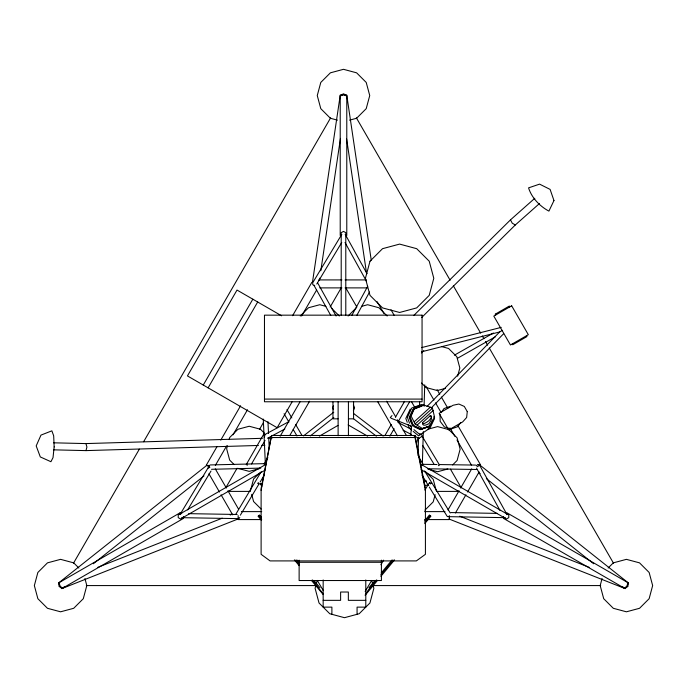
<?xml version="1.0" encoding="UTF-8"?>
<svg xmlns="http://www.w3.org/2000/svg" width="687" height="687" viewBox="0 0 687 687"><rect width="100%" height="100%" fill="white"/><g stroke="black" fill="none" stroke-linecap="round" stroke-linejoin="round"><path stroke-width="1.03" d="M506.8 514.623L506.86 512.76L628.055 582.739L627.952 586.458L624.775 588.416L503.58 518.436L503.631 516.581M418.04 455.584L418.572 437.525M419.534 405.639L419.654 401.388M422.307 465.597L423.329 431.591M424.094 406.086L424.729 384.832M410.637 435.687L411.599 426.275L413.686 424.961M627.626 582.524L627.222 585.891L625.213 588.622L448.997 518.994M312.448 282.486L340.254 95.064L343.629 94.686L346.746 96.025M319.403 280.27L319.721 278.158M320.82 270.747L340.46 138.379M271.563 435.472L261.112 488.397L261.112 554.315L270.068 560.91L416.348 560.91L425.416 554.315L425.416 488.397L414.974 435.472L271.563 435.472L261.112 490.449M264.392 437.172L265.07 434.45L288.609 421.784M53.431 449.839L85.978 450.612L86.931 446.988L85.892 443.587L53.534 442.814M227.474 445.734L226.65 448.809L229.673 460.092L234.173 464.601M229.123 439.577L229.673 437.533L237.925 429.272L249.209 426.249L260.493 429.272L264.246 433.025M250.566 490.243L253.589 478.968L259.6 472.957M315.874 585.358L315.093 588.295L319.026 602.988L329.786 613.749L344.479 617.69L359.172 613.749L369.932 602.988L373.865 588.295L373.075 585.358M316.406 583.4L317.188 580.463M416.399 444.034L418.048 437.885M457.636 376.184L459.835 367.983L456.812 356.699L448.559 348.446L441.38 346.523M435.129 494.7L433.205 501.879L424.944 510.14M602.078 578.514L600.189 585.573L603.701 598.695L613.302 608.296L626.415 611.808L639.537 608.296L649.138 598.695L652.65 585.573L649.138 572.46L639.537 562.859L626.415 559.347L613.302 562.859L608.132 568.029M333.47 405.88L332.671 407.82L333.47 409.753M353.358 410.723L354.561 407.82L353.358 404.918M410.242 409.048L405.828 418.409L407.228 422.316M429.976 424.609L429.135 426.395L420.753 429.392L413.591 426M432.698 419.8L429.719 426.12L421.268 429.135L413.145 425.287L410.105 416.82L413.935 408.696L422.385 405.682M428.439 429.135L429.323 427.262M351.787 315.453L367.708 286.273M356.725 315.539L369.563 292.018M251.536 463.957L265.045 440.453M384.823 435.721L391.221 424.583M395.489 417.155L404.557 401.371M389.864 436.151L394.132 428.731M397.867 422.23L409.607 401.801M73.44 563.297L139.349 449.143M143.635 441.724L330.636 117.82M203.266 385.046L252.833 299.188M208.109 387.846L257.685 301.988M217.015 446.61L206.298 465.176L209.741 467.169M220.767 440.118L240.596 405.768M292.576 315.728L311.872 282.314M215.332 465.442L226.59 445.957M233.022 434.811L247.492 409.753M301.619 316.003L316.621 290.008M225.843 487.693L237.075 468.242M259.54 429.332L263.276 422.849M330.129 307.063L341.362 287.613M292.095 401.861L277.17 427.709L187.448 375.918L237.015 290.06L281.618 315.814M267.844 457.559L264.091 464.051L265.817 465.047M280.167 436.219L299.987 401.886M289.734 435.558L309.562 401.225M447.993 509.934L459.062 490.767M460.642 488.028L471.711 468.852M455.421 513L465.958 494.743M467.538 492.004L479.14 471.917M365.158 591.481L371.684 580.421L372.552 583.4M380.924 564.74L383.638 560.128M424.944 490.046L428.748 483.596M235.967 513.979L261.24 471.626M240.347 515.181L258.484 484.799M260.133 482.042L263.98 475.593M341.456 234.885L312.697 282.795L312.783 284.736L314.723 285.466M316.784 284.014L341.748 242.434M180.277 514.082L209.621 465.297M187.628 509.891L210.995 471.042M365.329 594.564L368.49 589.772L376.716 579.88M441.157 412.672L444.017 408.55L450.655 406.232M460.642 422.531L457.782 426.661L451.144 428.98L444.42 426.953L440.161 421.354L440.006 414.33M368.962 587.711L375.076 580.36M381.191 573.001L392.071 559.931M424.686 520.712L429.444 514.992L430.904 516.212L424.738 523.623M380.83 574.933L393.162 560.103M424.686 522.197L430.174 515.602M365.115 595.32L377.446 580.481M380.873 576.367L394.578 559.879M391.994 415.601L390.285 417.524L391.453 418.383L411.599 426.275M427.031 406.498L499.672 331.958L502.446 330.353M431.393 407.829L503.683 333.65M300.245 316.003L308.506 307.742L319.781 304.719L325.939 306.368M348.086 316.003L356.347 307.742M421.492 352.946L423.742 350.696M452.621 464.953L457.121 460.445L460.144 449.169L457.121 437.885L448.869 429.624L437.585 426.601L427.331 429.349M413.677 315.573L510.467 219.883L534.812 198.277M421.655 317.557L515.319 224.967L539.518 203.481M414.304 421.732L430.328 407.193L432.467 408.207L434.579 417.301L430.234 425.768L422.299 428.439L415.103 423.965L411.144 416.124L414.45 408.353L423.415 404.978L430.328 407.193M415.103 423.965L432.467 408.207M417.249 424.978L433.265 410.44M422.557 422.711L429.976 415.978A11.112 4.019 -43.8 0 1 428.928 423.656A11.112 4.019 -43.8 0 1 422.557 422.711A11.112 2.259 -41.4 0 0 428.868 420.762A11.112 2.259 -41.4 0 0 429.976 415.978M476.331 465.7L477.937 464.378L479.655 465.279L506.259 513.215M206.95 465.211L58.541 583.005L59.898 586.114L62.62 588.141L64.295 586.81M93.338 563.761L203.97 475.945M303.525 435.901L333.779 412.183M310.318 435.936L333.822 417.507M438.392 465.692L439.491 464.97L422.187 436.288L418.529 438.529M239.78 517.586L238.14 518.625L183.326 517.697M503.58 518.436L505.168 517.466M208.015 468.208L209.741 467.212M181.729 513.739L180.14 512.76L58.945 582.739L59.048 586.458L62.225 588.416L183.42 518.436L183.369 516.581M265.422 464.661L178.199 515.018L178.234 517.646L180.492 518.994L264.933 470.243M319.403 436.142L337.935 425.442M420.47 465.803L423.055 464.309L418.769 456.889M477.036 466.791L480.488 464.798L457.98 425.811M454.39 355.17L493.429 333.006M457.439 358.313L495.55 336.673M341.86 234.611L340.22 235.495L340.22 95.545L343.5 93.776L346.78 95.545L346.78 235.495L345.14 234.611M267.904 438.117L284.856 428.989M340.254 96.025L343.371 94.686L346.746 95.064L371.255 260.253M97.846 567.325L222.245 518.178M230.205 515.027L232.197 514.245M238.999 518.608L61.787 588.622L59.778 585.891L59.374 582.524M416.09 406.962L419.01 405.914M421.861 406.129L413.48 409.126L409.684 417.181L412.363 424.643M416.82 408.052L413.093 409.383L409.297 417.438L411.642 423.965M428.748 426.653L420.367 429.65L414.106 426.679M349.554 120.156L356.613 118.258L366.214 108.658L369.735 95.545L366.214 82.431L356.613 72.831L343.5 69.31L330.387 72.831L320.786 82.431L317.265 95.545L320.786 108.658L330.387 118.258L337.446 120.156M361.474 306.368L367.631 304.719L378.906 307.742L387.167 316.003M445.477 388.344L437.276 390.542L425.992 387.52L421.492 383.02M259.463 468.628L249.209 471.376L237.925 468.354M447.838 468.981L437.585 471.729L428.353 469.255M421.595 347.613L501.252 327.373M421.715 351.77L499.672 331.958M85.892 443.587L262.486 438.306M267.836 438.151L272.112 438.023M85.978 450.612L258.441 445.459M261.661 445.365L264.873 445.262M210.196 464.944L264.856 463.631M211.51 469.298L260.811 468.105M262.683 483.914L258.492 483.992L258.415 482.678M423.527 481.02L426.661 481.012M424.583 485.297L428.757 485.288M318.716 279.918L341.903 279.918M345.072 279.918L366.154 279.918M319.764 287.887L341.903 287.887M345.072 287.887L367.21 287.887M264.469 399.087L422.058 399.087M338.064 418.83L332.963 418.83L332.963 402.05M348.472 418.83L353.573 418.83L353.573 402.05M271.563 437.525L414.974 437.525L425.416 490.449M227.981 491.394L250.446 491.394M436.554 491.394L459.019 491.394M241.36 511.617L261.721 511.617M424.643 511.617L445.004 511.617M261.721 519.578L238.14 519.578L238.14 515.602M424.643 519.578L449.298 519.578L449.298 515.602M299.128 562.275L381.414 562.275M86.304 585.573L316.707 585.573M372.431 585.573L600.696 585.573M323.165 600.344L340.615 600.344L340.615 592.022L348.343 592.022L348.343 600.344L365.793 600.344M421.973 464.309L436.984 464.524M439.122 464.558L475.567 465.09M427.408 468.766L476.718 469.487M188.667 513.653L237.161 514.477M450.973 512.562L497.354 513.395M447.726 516.641L504.653 517.654M459.783 516.212L589.154 567.325M424.377 405.828L421.569 404.497L411.822 407.975L407.417 417.344L409.512 423.201M398.366 422.617L411.461 429.384M419.877 433.729L421.749 434.691L422.522 437.404M403.132 430.217L411.547 434.57M413.419 435.532L419.036 438.435M265.07 434.45L263.937 433.806L246.264 464.541L247.397 465.176M421.578 464.661L508.801 515.018L508.766 517.646L506.508 518.994L421.131 469.702M348.137 424.91L367.597 436.142M515.319 224.967L512.244 223.189L510.467 219.883M181.832 517.466L183.42 518.436M353.453 413.351L383.2 436.09M353.436 418.649L376.373 436.176M257.642 483.176L258.578 483.914M479.208 464.541L628.459 583.005L627.102 586.114L624.38 588.141L622.705 586.81M478.487 472.347L480.161 473.678M486.379 478.607L593.662 563.761M413.986 429.65L420.126 434.751M411.633 430.088L409.332 428.173L407.932 424.265M413.17 431.359L418.546 435.824L430.019 428.061L434.433 418.701L433.737 416.743M331.812 308.497L339.326 316.003M425.7 471.814L433.205 479.32L436.228 490.604M261.103 509.033L253.589 501.527L251.665 494.348M78.868 568.029L73.698 562.859L60.585 559.347L47.463 562.859L37.862 572.46L34.35 585.573L37.862 598.695L47.463 608.296L60.585 611.808L73.698 608.296L83.299 598.695L86.811 585.573L84.922 578.514M261.558 517.44L259.514 514.992L258.054 516.212L261.481 520.325M296.887 559.931L298.931 562.387M313.882 580.36L319.996 587.711M258.784 515.602L261.524 518.9M295.796 560.103L299.223 564.225M312.242 579.88L323.105 593.766M294.371 559.879L299.171 565.65M311.503 580.481L323.156 594.495M424.575 470.904L450.251 513.009M422.024 475.138L428.164 485.202M429.281 487.031L447.143 516.323M422.857 445.7L434.218 464.515M260.21 483.596L261.841 486.362M317.274 580.421L323.259 590.562M286.977 409.589L291.812 417.928M295.573 424.411L302.022 435.524M284.083 413.746L288.918 422.084M293.212 429.495L296.973 435.979M356.364 117.82L450.131 280.236M453.343 285.801L480.677 333.135M482.283 335.917L483.888 338.708M485.494 341.491L487.641 345.2M489.247 347.983L613.56 563.297M390.989 309.785L394.201 315.35M437.078 389.615L439.757 394.252M441.363 397.034L447.795 408.172M377.129 301.696L384.093 313.761M425.897 386.171L433.935 400.092M435.541 402.874L440.899 412.157M450.011 427.941L454.837 436.297M456.975 440.006L471.445 465.065M345.638 287.613L356.871 307.063M411.419 401.543L414.63 407.099M450.457 469.161L461.157 487.693M386.626 401.217L395.738 416.992M397.344 419.774L406.446 435.549M377.592 401.483L397.412 435.816M215.297 468.877L226.367 488.045M227.947 490.784L238.492 509.041M208.934 473.772L219.471 492.029M221.051 494.769L232.653 514.855M509.814 306.866L509.342 306.058L495.19 314.217L495.653 315.024M526.465 335.763L526.938 336.57L512.777 344.728L512.313 343.921M508.432 306.582L508.904 307.39M496.1 313.693L496.564 314.5M317.815 283.233L336.098 316.003M314.053 285.491L330.773 315.445M476.555 468.208L500.084 510.613M345.561 234.954L367.013 273.692M345.011 242.485L366.463 281.223M208.127 465.322L209.149 467.649M410.216 425.15L410.912 427.099M346.643 139.057L366.592 273.478M267.964 421.706L268.514 433.48M268.711 437.756L269.218 448.456M263.267 419.07L265.422 465.073M180.14 512.76L180.2 514.623M414.974 435.472L414.974 437.525M381.414 560.145L381.414 580.532L299.128 580.532L299.128 560.145M365.793 579.931L365.793 607.128L357.068 607.128L357.068 614.315M348.421 401.861L348.421 435.764M345.793 315.187L345.793 232.678L343.5 231.399L341.207 232.678L341.207 315.187M338.116 401.861L338.116 435.764M331.89 614.315L331.89 607.128L323.165 607.128L323.165 579.931M54.161 446.919L53.019 457.645L50.915 461.716L40.31 456.941L36.188 445.915L40.98 435.103L51.86 430.835L53.68 435.807L54.161 446.919M467.272 411.59L466.645 417.49L462.677 421.904L448.714 429.95L439.122 413.308L453.085 405.261L458.89 404.033L464.309 406.446L467.272 411.59M370.01 261.197L365.424 278.287L370.01 295.376L382.522 307.896L399.611 312.473L416.7 307.896L429.22 295.376L433.798 278.287L429.22 261.197L416.7 248.685L399.611 244.1L382.522 248.685L370.01 261.197M553.971 200.57L548.913 211.107C539.862 206.366 531.618 197.693 528.561 187.869L539.578 184.133L550.107 189.397L553.971 200.57M431.316 483.176L430.38 483.914L429.298 482.669L431.316 483.176M511.66 305.801L493.807 316.097L510.458 344.986L528.32 334.689L511.66 305.801M422.058 315.161L264.469 315.161L264.469 401.766L422.058 401.766L422.058 315.161"/></g></svg>
